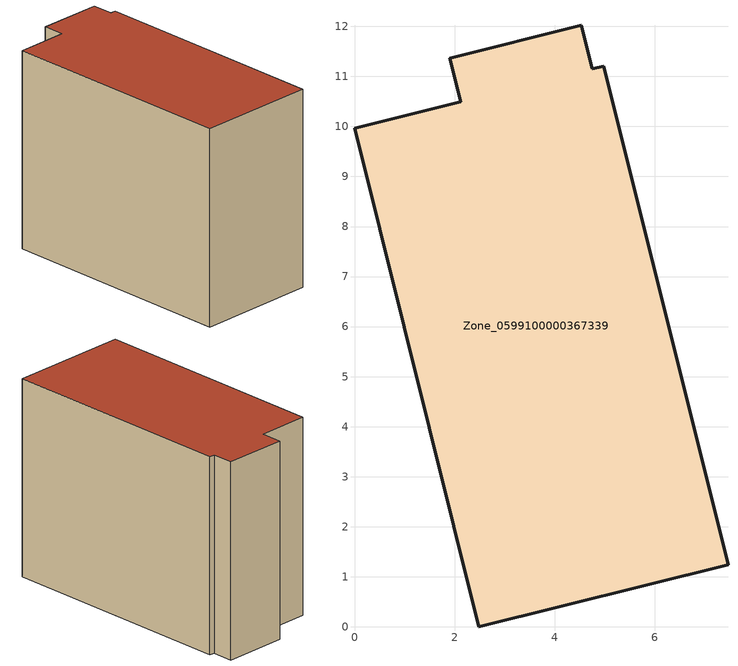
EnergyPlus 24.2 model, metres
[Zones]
Zone_0599100000367339
 floor ground (C_G): 1.9,11.37 4.53,12.02 4.75,11.15 4.98,11.21 7.46,1.24 2.49,0 0,9.96 2.12,10.49 z0
 wall outside (C_F): 2.49,0 7.46,1.24 4.98,11.21 4.75,11.15 4.53,12.02 1.9,11.37 2.12,10.49 0,9.96 2.49,0 z0:8.5
 roof outside (C_R): 4.53,12.02 1.9,11.37 2.12,10.49 0,9.96 2.49,0 7.46,1.24 4.98,11.21 4.75,11.15 z8.5
[BUILDING]
Pand.0599100000367339: North Axis=0; Terrain=City; Loads Convergence Tolerance Value=0.04; Temperature Convergence Tolerance Value=0.4; Solar Distribution=FullExterior; Maximum Number of Warmup Days=25; Minimum Number of Warmup Days=1
[Site:Location]
Rotterdam.The.Hague.AP_ZH_NLD Design_Conditions: Latitude=51.96; Longitude=4.45; Time Zone=1; Elevation=-4.5
[SITE:GROUNDTEMPERATURE:BUILDINGSURFACE]
18, 18, 18, 18, 18, 18, 18, 18, 18, 18, 18, 18
[MATERIAL] Thermal Absorptance=0.9; Solar Absorptance=0.7; Visible Absorptance=0.7
Name | Roughness | Thickness | Conductivity | Density | Specific Heat
G.TI.1992-2005 | MediumSmooth | 0.15 | 0.06 | 540 | 1210
F.TI.1992-2005 | Rough | 0.3 | 0.12 | 1920 | 840
R.TI.1992-2005 | MediumRough | 0.2 | 0.08 | 1500 | 1000
[CONSTRUCTION]
C_G: G.TI.1992-2005
C_F: F.TI.1992-2005
C_R: R.TI.1992-2005
[ZONE]
Zone_0599100000367339: Type=1; Multiplier=1; Ceiling Height=Autocalculate; Volume=Autocalculate; Floor Area=autocalculate; Part of Total Floor Area=Yes
[ZONEINFILTRATION:DESIGNFLOWRATE]
Infil_Zone_0599100000367339: Zone or ZoneList or Space or SpaceList=Zone_0599100000367339; Schedule=AlwaysOn; Design Flow Rate Calculation Method=Flow/Area; Flow Rate per Floor Area=0.0015; Constant Term Coefficient=1; Temperature Term Coefficient=0; Velocity Term Coefficient=0; Velocity Squared Term Coefficient=0
[HVACTEMPLATE:ZONE:IDEALLOADSAIRSYSTEM]
Zone_0599100000367339: Maximum Heating Supply Air Temperature=50; Minimum Cooling Supply Air Temperature=13; Maximum Heating Supply Air Humidity Ratio=0.0156; Minimum Cooling Supply Air Humidity Ratio=0.0077; Heating Limit=NoLimit; Cooling Limit=NoLimit; Dehumidification Control Type=ConstantSensibleHeatRatio; Cooling Sensible Heat Ratio=0.7; Dehumidification Setpoint=60; Humidification Control Type=None; Humidification Setpoint=30; Outdoor Air Method=None; Outdoor Air Flow Rate per Person=0.00944; Outdoor Air Flow Rate per Zone Floor Area=0; Outdoor Air Flow Rate per Zone=0; Demand Controlled Ventilation Type=None; Outdoor Air Economizer Type=NoEconomizer; Heat Recovery Type=None; Sensible Heat Recovery Effectiveness=0.7; Latent Heat Recovery Effectiveness=0.65
[ZONECONTROL:THERMOSTAT]
ThermostatControl_Zone_0599100000367339: Zone or ZoneList=Zone_0599100000367339; Control Type Schedule=DualSetpointControlType; Control 1=Thermostat_Zone_0599100000367339; Temperature Difference Between Cutout And Setpoint=0
[THERMOSTATSETPOINT:DUALSETPOINT]
Thermostat_Zone_0599100000367339: Heating Setpoint Temperature Schedule=HeatingSetpoint_Zone_0599100000367339; Cooling Setpoint Temperature Schedule=CoolingSetpoint_Zone_0599100000367339
[SCHEDULE:COMPACT]
HeatingSetpoint_Zone_0599100000367339: Through: 12/31, For: AllDays, Until: 24:00, 21
CoolingSetpoint_Zone_0599100000367339: Through: 12/31, For: AllDays, Until: 24:00, 24
DualSetpointControlType: Through: 12/31, For: AllDays, Until: 24:00, 4
AlwaysOn: Through: 12/31, For: AllDays, Until: 24:00, 1
